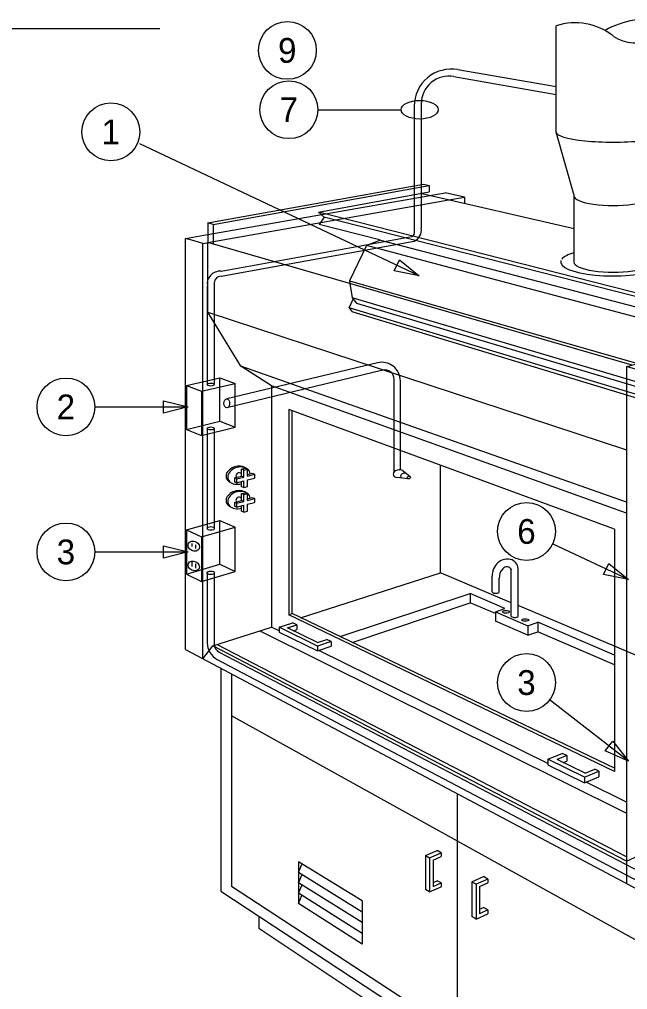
# Model space of a CAD drawing. Extents: x 10326.2 to 10373.6, y 10090.5 to 10133.8.
# Drawn here: x 10346.87 to 10363.24, y 10106.42 to 10132.54 of the extents above; entities that cross this region are included whole.
import ezdxf

# ---------------------------------------------------------------- set-up
doc = ezdxf.new("R2010")
doc.units = 0
for name, color, linetype in [('G-ANNO-TEXT', 7, 'Continuous'), ('G-DETL-LINE', 7, 'Continuous'), ('G-DETL-OTLN', 7, 'Continuous')]:
    doc.layers.add(name, color=color, linetype=linetype)

msp = doc.modelspace()

# ---------------------------------------------------------------- linework, layer by layer
at = {"layer": 'G-ANNO-TEXT'}
for p, q in [((10326.192, 10132.299), (10350.642, 10132.299)), ((10354.9, 10130.109), (10357.14, 10130.109)), ((10357.63, 10125.635), (10350.112, 10129.19)), ((10348.899, 10122.106), (10351.409, 10122.106)), ((10348.899, 10118.201), (10351.409, 10118.201)), ((10363.265, 10117.458), (10361.236, 10118.411)), ((10363.265, 10112.564), (10361.128, 10114.227))]:
    msp.add_line(p, q, dxfattribs=at)
for points in [[(10357.099, 10126.071), (10357.63, 10125.635), (10356.956, 10125.769)], [(10350.742, 10122.273), (10351.409, 10122.106), (10350.742, 10121.94)], [(10350.742, 10118.368), (10351.409, 10118.201), (10350.742, 10118.035)], [(10362.732, 10117.893), (10363.265, 10117.458), (10362.591, 10117.591)], [(10362.841, 10113.105), (10363.265, 10112.564), (10362.636, 10112.842)]]:
    msp.add_lwpolyline(points, close=True, dxfattribs=at)
for centre in [(10354.079, 10131.707), (10354.12, 10130.109), (10349.328, 10129.511), (10348.119, 10122.106), (10360.517, 10118.754), (10348.119, 10118.201), (10360.517, 10114.684)]:
    msp.add_circle(centre, 0.779, dxfattribs=at)
msp.add_ellipse((10357.64, 10130.109), major_axis=(0.5, 0), ratio=0.5, dxfattribs=at)
at = {"layer": 'G-DETL-LINE'}
for p, q in [((10361.318, 10129.507), (10361.318, 10132.366)), ((10361.795, 10127.798), (10361.318, 10129.507)), ((10351.941, 10127.059), (10357.745, 10128.105)), ((10352.085, 10127.018), (10357.894, 10128.071)), ((10354.921, 10127.353), (10357.894, 10127.899)), ((10361.795, 10126.899), (10357.663, 10127.857)), ((10357.745, 10128.105), (10357.894, 10128.071)), ((10357.894, 10128.071), (10357.894, 10127.899)), ((10357.918, 10127.798), (10358.331, 10127.87)), ((10358.845, 10127.753), (10358.331, 10127.87)), ((10351.941, 10126.749), (10357.918, 10127.798)), ((10351.941, 10126.531), (10358.43, 10127.679)), ((10358.43, 10127.679), (10358.845, 10127.753)), ((10358.845, 10127.753), (10358.845, 10127.583)), ((10361.795, 10126.008), (10361.795, 10127.798)), ((10366.121, 10124.497), (10354.921, 10127.353)), ((10355.067, 10127.219), (10354.921, 10127.353)), ((10355.067, 10127.219), (10354.937, 10127.018)), ((10365.93, 10124.45), (10355.061, 10127.22)), ((10352.085, 10127.018), (10351.941, 10127.059)), ((10351.941, 10127.059), (10351.941, 10126.531)), ((10352.085, 10127.018), (10352.085, 10126.489)), ((10356.555, 10126.605), (10354.937, 10127.018)), ((10351.334, 10126.642), (10351.932, 10126.747)), ((10351.334, 10115.575), (10351.334, 10126.642)), ((10351.567, 10126.574), (10351.334, 10126.642)), ((10351.801, 10126.506), (10351.567, 10126.574)), ((10356.583, 10126.599), (10356.207, 10126.45)), ((10356.583, 10126.599), (10364.909, 10124.423)), ((10351.801, 10126.506), (10351.958, 10126.534)), ((10351.801, 10115.327), (10351.801, 10126.506)), ((10363.359, 10123.233), (10351.941, 10126.531)), ((10351.941, 10124.661), (10351.941, 10126.531)), ((10356.207, 10126.45), (10355.75, 10125.502)), ((10364.471, 10124.25), (10356.207, 10126.45)), ((10355.75, 10125.502), (10363.474, 10123.281)), ((10355.75, 10125.502), (10355.762, 10125.427)), ((10355.762, 10125.427), (10355.821, 10125.044)), ((10355.743, 10124.775), (10355.85, 10125.009)), ((10355.821, 10125.044), (10355.94, 10124.9)), ((10364.113, 10122.589), (10355.821, 10125.044)), ((10355.743, 10124.775), (10355.827, 10124.669)), ((10364.478, 10122.137), (10355.743, 10124.775)), ((10355.94, 10124.9), (10364.324, 10122.398)), ((10363.21, 10123.194), (10369.847, 10124.915)), ((10351.941, 10124.661), (10363.21, 10120.953)), ((10352.83, 10123.207), (10351.941, 10124.661)), ((10364.552, 10122.02), (10355.827, 10124.669)), ((10363.21, 10119.538), (10352.83, 10123.207)), ((10353.649, 10122.674), (10352.83, 10123.207)), ((10363.21, 10123.194), (10363.21, 10109.268)), ((10363.631, 10123.072), (10363.21, 10123.194)), ((10363.21, 10119.246), (10353.649, 10122.674)), ((10353.649, 10122.674), (10353.649, 10116.18)), ((10354.117, 10122.039), (10354.117, 10116.51)), ((10362.883, 10118.812), (10354.117, 10122.039)), ((10354.209, 10116.54), (10354.209, 10122.005)), ((10352.845, 10120.312), (10352.821, 10120.323)), ((10352.845, 10120.428), (10352.947, 10120.454)), ((10352.845, 10120.244), (10352.845, 10120.428)), ((10352.905, 10120.403), (10352.845, 10120.428)), ((10352.905, 10120.403), (10353.006, 10120.429)), ((10352.905, 10120.219), (10352.905, 10120.403)), ((10353.006, 10120.429), (10352.947, 10120.454)), ((10353.006, 10120.246), (10353.006, 10120.429)), ((10353.006, 10120.287), (10353.135, 10120.321)), ((10353.006, 10120.246), (10353.195, 10120.296)), ((10353.135, 10120.321), (10353.195, 10120.296)), ((10353.195, 10120.296), (10353.195, 10120.191)), ((10357.384, 10120.228), (10357.2, 10120.379)), ((10358.204, 10117.638), (10358.204, 10120.534)), ((10352.655, 10120.193), (10352.845, 10120.244)), ((10352.655, 10120.193), (10352.655, 10120.088)), ((10352.714, 10120.168), (10352.655, 10120.193)), ((10352.714, 10120.063), (10352.655, 10120.088)), ((10352.714, 10120.168), (10352.905, 10120.219)), ((10352.714, 10120.168), (10352.714, 10120.063)), ((10352.714, 10120.063), (10352.905, 10120.114)), ((10352.905, 10120.219), (10352.845, 10120.244)), ((10352.845, 10119.958), (10352.845, 10120.098)), ((10352.905, 10119.933), (10352.905, 10120.114)), ((10353.006, 10120.141), (10353.195, 10120.191)), ((10353.006, 10119.96), (10353.006, 10120.141)), ((10357.324, 10120.17), (10357.038, 10120.208)), ((10352.905, 10119.933), (10352.845, 10119.958)), ((10352.845, 10119.771), (10352.947, 10119.797)), ((10352.845, 10119.587), (10352.845, 10119.771)), ((10352.905, 10119.746), (10352.845, 10119.771)), ((10352.905, 10119.933), (10353.006, 10119.96)), ((10352.905, 10119.746), (10353.006, 10119.772)), ((10353.006, 10119.772), (10352.947, 10119.797)), ((10353.006, 10119.589), (10353.006, 10119.772)), ((10352.655, 10119.536), (10352.845, 10119.587)), ((10352.655, 10119.536), (10352.655, 10119.431)), ((10352.714, 10119.511), (10352.655, 10119.536)), ((10352.714, 10119.511), (10352.905, 10119.562)), ((10352.714, 10119.511), (10352.714, 10119.406)), ((10352.845, 10119.655), (10352.821, 10119.666)), ((10352.905, 10119.562), (10352.845, 10119.587)), ((10352.905, 10119.562), (10352.905, 10119.746)), ((10353.006, 10119.629), (10353.135, 10119.664)), ((10353.006, 10119.589), (10353.195, 10119.639)), ((10353.006, 10119.484), (10353.195, 10119.534)), ((10353.135, 10119.664), (10353.195, 10119.639)), ((10353.195, 10119.639), (10353.195, 10119.534)), ((10352.714, 10119.406), (10352.655, 10119.431)), ((10352.714, 10119.406), (10352.905, 10119.457)), ((10352.845, 10119.301), (10352.845, 10119.441)), ((10352.905, 10119.276), (10352.845, 10119.301)), ((10352.905, 10119.276), (10352.905, 10119.457)), ((10352.905, 10119.276), (10353.006, 10119.302)), ((10353.006, 10119.303), (10353.006, 10119.484)), ((10362.883, 10118.812), (10362.883, 10112.289)), ((10360.107, 10116.474), (10360.107, 10117.736)), ((10360.294, 10116.474), (10360.294, 10117.71)), ((10354.435, 10116.431), (10358.204, 10117.638)), ((10360.107, 10116.834), (10358.204, 10117.638)), ((10359.594, 10117.125), (10359.594, 10117.545)), ((10359.781, 10117.125), (10359.781, 10117.491)), ((10355.5, 10115.92), (10359, 10117.082)), ((10359, 10117.082), (10359, 10116.834)), ((10359.937, 10116.682), (10359, 10117.082)), ((10355.82, 10115.767), (10359, 10116.834)), ((10359.678, 10116.541), (10359, 10116.834)), ((10359.678, 10116.593), (10359.937, 10116.682)), ((10362.883, 10115.66), (10360.294, 10116.755)), ((10354.117, 10116.51), (10354.209, 10116.54)), ((10362.883, 10112.289), (10354.117, 10116.51)), ((10362.883, 10112.376), (10354.209, 10116.54)), ((10359.678, 10116.593), (10360.555, 10116.213)), ((10359.678, 10116.593), (10359.678, 10116.338)), ((10352.071, 10115.674), (10353.649, 10116.18)), ((10353.857, 10116.077), (10353.649, 10116.18)), ((10353.857, 10116.173), (10354.227, 10116.292)), ((10354.887, 10115.667), (10353.857, 10116.173)), ((10353.857, 10116.173), (10353.857, 10116.045)), ((10354.084, 10116.158), (10354.335, 10116.239)), ((10354.892, 10115.763), (10354.084, 10116.158)), ((10354.335, 10116.239), (10354.227, 10116.292)), ((10354.241, 10116.081), (10354.335, 10116.112)), ((10354.335, 10116.239), (10354.335, 10116.112)), ((10360.555, 10115.956), (10359.678, 10116.338)), ((10360.555, 10116.213), (10360.817, 10116.306)), ((10360.555, 10116.213), (10360.555, 10115.956)), ((10362.883, 10115.424), (10360.817, 10116.306)), ((10360.817, 10116.306), (10360.817, 10116.05)), ((10353.34, 10116.081), (10363.21, 10111.163)), ((10353.857, 10116.045), (10354.887, 10115.537)), ((10354.892, 10115.763), (10355.145, 10115.847)), ((10355.26, 10115.791), (10355.145, 10115.847)), ((10360.555, 10115.956), (10360.817, 10116.05)), ((10362.883, 10115.158), (10360.817, 10116.05)), ((10351.801, 10115.327), (10352.071, 10115.674)), ((10363.21, 10109.876), (10352.071, 10115.674)), ((10363.21, 10109.989), (10352.179, 10115.709)), ((10355.26, 10115.791), (10354.887, 10115.667)), ((10354.887, 10115.667), (10354.887, 10115.537)), ((10354.887, 10115.537), (10355.26, 10115.661)), ((10355.26, 10115.791), (10355.26, 10115.661)), ((10369.569, 10112.832), (10362.883, 10115.66)), ((10351.334, 10115.575), (10364.052, 10108.821)), ((10361.095, 10112.509), (10354.927, 10115.55)), ((10352.292, 10115.066), (10352.292, 10109.069)), ((10352.573, 10114.917), (10352.573, 10109.189)), ((10364.847, 10106.977), (10352.573, 10113.788)), ((10361.095, 10112.619), (10361.478, 10112.775)), ((10361.6, 10112.716), (10361.339, 10112.61)), ((10361.6, 10112.716), (10361.478, 10112.775)), ((10361.6, 10112.716), (10361.6, 10112.571)), ((10363.21, 10109.876), (10369.569, 10112.832)), ((10362.081, 10112.134), (10361.095, 10112.619)), ((10361.095, 10112.619), (10361.095, 10112.472)), ((10361.095, 10112.472), (10362.081, 10111.985)), ((10362.093, 10112.241), (10361.339, 10112.61)), ((10361.502, 10112.53), (10361.6, 10112.571)), ((10362.081, 10112.134), (10362.465, 10112.297)), ((10362.093, 10112.241), (10362.354, 10112.351)), ((10362.465, 10112.297), (10362.354, 10112.351)), ((10362.465, 10112.297), (10362.465, 10112.148)), ((10362.081, 10111.985), (10362.465, 10112.148)), ((10362.081, 10112.134), (10362.081, 10111.985)), ((10363.21, 10111.466), (10362.122, 10112.003)), ((10358.663, 10105.328), (10358.663, 10111.683)), ((10357.801, 10110.028), (10358.112, 10110.161)), ((10357.907, 10109.968), (10358.217, 10110.101)), ((10358.217, 10110.101), (10358.112, 10110.161)), ((10358.217, 10110.101), (10358.217, 10109.999)), ((10356.096, 10108.804), (10354.38, 10109.859)), ((10354.38, 10109.859), (10354.38, 10108.731)), ((10357.801, 10110.028), (10357.907, 10109.968)), ((10357.801, 10110.028), (10357.801, 10109.113)), ((10357.907, 10109.968), (10357.907, 10109.051)), ((10358, 10109.906), (10358.217, 10109.999)), ((10358, 10109.906), (10358, 10109.193)), ((10354.38, 10109.577), (10354.474, 10109.801)), ((10354.38, 10109.577), (10356.096, 10108.512)), ((10354.38, 10109.295), (10354.474, 10109.519)), ((10358, 10109.3), (10358.112, 10109.349)), ((10358.217, 10109.288), (10358.112, 10109.349)), ((10359.042, 10109.319), (10359.355, 10109.458)), ((10359.042, 10109.319), (10359.042, 10108.382)), ((10359.042, 10109.319), (10359.159, 10109.253)), ((10359.472, 10109.392), (10359.159, 10109.253)), ((10359.472, 10109.392), (10359.355, 10109.458)), ((10359.472, 10109.392), (10359.472, 10109.29)), ((10352.292, 10109.069), (10365.174, 10100.583)), ((10364.847, 10101.183), (10352.573, 10109.189)), ((10356.096, 10108.221), (10354.38, 10109.295)), ((10354.38, 10109.013), (10354.474, 10109.237)), ((10357.907, 10109.051), (10357.801, 10109.113)), ((10357.907, 10109.051), (10358.217, 10109.188)), ((10358, 10109.193), (10358.217, 10109.288)), ((10358.217, 10109.288), (10358.217, 10109.188)), ((10359.159, 10109.253), (10359.159, 10108.313)), ((10359.253, 10109.192), (10359.472, 10109.29)), ((10359.253, 10109.192), (10359.253, 10108.459)), ((10356.096, 10107.929), (10354.38, 10109.013)), ((10354.38, 10108.731), (10354.473, 10108.954)), ((10356.096, 10108.804), (10356.096, 10107.637)), ((10356.096, 10107.637), (10354.38, 10108.731)), ((10359.253, 10108.581), (10359.355, 10108.628)), ((10359.472, 10108.56), (10359.253, 10108.459)), ((10359.472, 10108.56), (10359.355, 10108.628)), ((10359.472, 10108.56), (10359.472, 10108.457)), ((10353.313, 10108.397), (10353.313, 10108.061)), ((10359.159, 10108.313), (10359.042, 10108.382)), ((10359.159, 10108.313), (10359.472, 10108.457)), ((10366.249, 10099.448), (10353.313, 10108.061))]:
    msp.add_line(p, q, dxfattribs=at)
for centre, radius, start, end in [((10361.833, 10130.813), 1.637, 51.5184, 108.3461), ((10363.737, 10130.349), 2.192, 76.8164, 120.2909), ((10363.475, 10133.035), 1.129, 236.4681, 294.5395), ((10360.002, 10117.621), 0.386, 70.3056, 131.6568), ((10360.01, 10117.731), 0.281, 356.2831, 64.4973), ((10360.077, 10117.559), 0.483, 133.3696, 181.676), ((10360.134, 10117.507), 0.353, 136.7579, 182.6612), ((10359.986, 10117.652), 0.147, 26.3659, 138.3104)]:
    msp.add_arc(centre, radius, start, end, dxfattribs=at)
for centre, major_axis, ratio, start_param, end_param in [((10362.851, 10129.507), (1.534, 0), 0.177547, 3.141593, 6.283189), ((10362.851, 10127.798), (1.057, 0), 0.257692, 3.141592, 6.283189), ((10362.853, 10126.008), (1.417, 0), 0.265543, 3.036879, 7.014759), ((10362.853, 10126.008), (1.417, 0), 0.265543, 2.414252, 2.932157), ((10362.851, 10126.008), (1.057, 0), 0.257692, 3.140004, 6.283189), ((10352.731, 10120.276), (0.297, 0.082), 0.737406, 0.655006, 3.998374), ((10352.778, 10120.256), (0.297, 0.082), 0.737406, 6.143964, 11.01853), ((10352.778, 10120.256), (0.0809, 0.0231), 0.881182, 0.785177, 3.519626), ((10357.074, 10120.312), (0.146, 0.032), 0.678076, 0.392598, 4.319954), ((10357.211, 10120.258), (0.0827, 0.0383), 0.62452, 0.359383, 3.74801), ((10352.731, 10119.619), (0.297, 0.082), 0.737406, 0.655006, 3.998374), ((10352.778, 10119.599), (0.297, 0.082), 0.737406, 6.143964, 11.01853), ((10352.778, 10119.599), (0.0809, 0.0231), 0.881182, 0.785177, 3.519626), ((10359.688, 10117.125), (0.0935, 0), 0.374236, 3.141593, 6.2832), ((10360.2, 10116.474), (0.0935, 0), 0.374236, 3.141593, 6.2832)]:
    msp.add_ellipse(centre, major_axis=major_axis, ratio=ratio, start_param=start_param, end_param=end_param, dxfattribs=at)
for centre, major_axis, ratio in [((10357.348, 10120.203), (0.0433, 0.0117), 0.829358), ((10359.963, 10116.589), (0.0935, 0), 0.374236), ((10360.483, 10116.368), (0.0935, 0), 0.374236)]:
    msp.add_ellipse(centre, major_axis=major_axis, ratio=ratio, dxfattribs=at)
at = {"layer": 'G-DETL-OTLN'}
for p, q in [((10358.563, 10131.002), (10361.318, 10130.516)), ((10358.666, 10131.19), (10361.318, 10130.732)), ((10357.683, 10130.264), (10357.683, 10128.094)), ((10357.496, 10130.204), (10357.496, 10128.06)), ((10357.496, 10128.06), (10357.496, 10126.778)), ((10357.683, 10128.094), (10357.683, 10126.92)), ((10352.297, 10125.766), (10357.428, 10126.696)), ((10352.297, 10125.627), (10357.489, 10126.568)), ((10351.923, 10125.368), (10351.923, 10122.709)), ((10352.11, 10125.402), (10352.11, 10122.709)), ((10356.505, 10123.295), (10352.449, 10122.323)), ((10356.647, 10123.098), (10352.449, 10122.079)), ((10351.362, 10122.682), (10352.263, 10122.89)), ((10351.362, 10122.682), (10351.362, 10121.497)), ((10351.362, 10122.682), (10351.77, 10122.529)), ((10351.77, 10122.529), (10352.673, 10122.741)), ((10352.263, 10122.89), (10352.673, 10122.741)), ((10352.263, 10121.719), (10352.263, 10122.89)), ((10352.673, 10121.56), (10352.673, 10122.741)), ((10356.956, 10120.359), (10356.956, 10122.855)), ((10357.121, 10120.427), (10357.121, 10122.809)), ((10351.77, 10122.529), (10351.77, 10121.333)), ((10351.362, 10121.497), (10352.263, 10121.719)), ((10352.263, 10121.719), (10352.673, 10121.56)), ((10351.362, 10121.497), (10351.77, 10121.333)), ((10351.77, 10121.333), (10352.673, 10121.56)), ((10351.923, 10121.526), (10351.923, 10118.834)), ((10352.11, 10121.526), (10352.11, 10118.834)), ((10351.362, 10118.798), (10352.263, 10119.052)), ((10352.263, 10119.052), (10352.673, 10118.869)), ((10352.263, 10117.872), (10352.263, 10119.052)), ((10351.362, 10118.798), (10351.362, 10117.604)), ((10351.362, 10118.798), (10351.77, 10118.611)), ((10351.77, 10118.611), (10352.673, 10118.869)), ((10352.673, 10117.678), (10352.673, 10118.869)), ((10351.77, 10118.611), (10351.77, 10117.406)), ((10351.511, 10118.431), (10351.511, 10118.346)), ((10351.608, 10118.394), (10351.608, 10118.295)), ((10351.362, 10117.604), (10352.263, 10117.872)), ((10351.511, 10117.925), (10351.511, 10117.809)), ((10351.608, 10117.879), (10351.608, 10117.763)), ((10351.77, 10117.406), (10352.673, 10117.678)), ((10352.263, 10117.872), (10352.673, 10117.678)), ((10351.362, 10117.604), (10351.77, 10117.406)), ((10351.923, 10117.639), (10351.923, 10115.751)), ((10352.11, 10117.639), (10352.11, 10115.725)), ((10352.244, 10115.503), (10363.591, 10109.577)), ((10352.19, 10115.309), (10363.524, 10109.336))]:
    msp.add_line(p, q, dxfattribs=at)
for centre, radius, start, end in [((10358.496, 10130.204), 1, 80.2018, 180), ((10358.433, 10130.264), 0.75, 79.9972, 180), ((10357.363, 10126.867), 0.324, 292.8952, 9.5348), ((10357.413, 10126.778), 0.0833, 280.2745, 0), ((10356.621, 10122.809), 0.5, 0, 103.4773), ((10356.706, 10122.855), 0.25, 0, 103.6501), ((10352.423, 10115.751), 0.5, 180, 242.2114), ((10352.36, 10115.725), 0.25, 180, 242.425)]:
    msp.add_arc(centre, radius, start, end, dxfattribs=at)
for major_axis, ratio, start_param, end_param in [((-0.375, 0), 0.880309, 4.712389, 6.486261), ((0, 0.191), 0.983956, 0, 1.747297)]:
    msp.add_ellipse((10352.297, 10125.436), major_axis=major_axis, ratio=ratio, start_param=start_param, end_param=end_param, dxfattribs=at)
for centre, major_axis, ratio in [((10352.016, 10122.709), (0.0935, 0), 0.435645), ((10352.449, 10122.201), (0, 0.122), 0.622699), ((10352.016, 10121.526), (0.0935, 0), 0.435645), ((10352.018, 10118.834), (0.101, 0), 0.482946), ((10351.56, 10118.357), (0.145, -0.068), 0.81592), ((10351.56, 10117.825), (0.145, -0.069), 0.76443), ((10352.016, 10117.639), (0.101, 0), 0.482946)]:
    msp.add_ellipse(centre, major_axis=major_axis, ratio=ratio, dxfattribs=at)

# ---------------------------------------------------------------- texts
at = {"layer": 'G-ANNO-TEXT'}
for s, p in [('9', (10353.829, 10131.373)), ('7', (10353.87, 10129.776)), ('1', (10349.078, 10129.178)), ('2', (10347.869, 10121.773)), ('6', (10360.267, 10118.42)), ('3', (10347.869, 10117.868)), ('3', (10360.267, 10114.351))]:
    msp.add_text(s, height=0.667, dxfattribs=at).set_placement(p)

doc.saveas('drawing.dxf')
